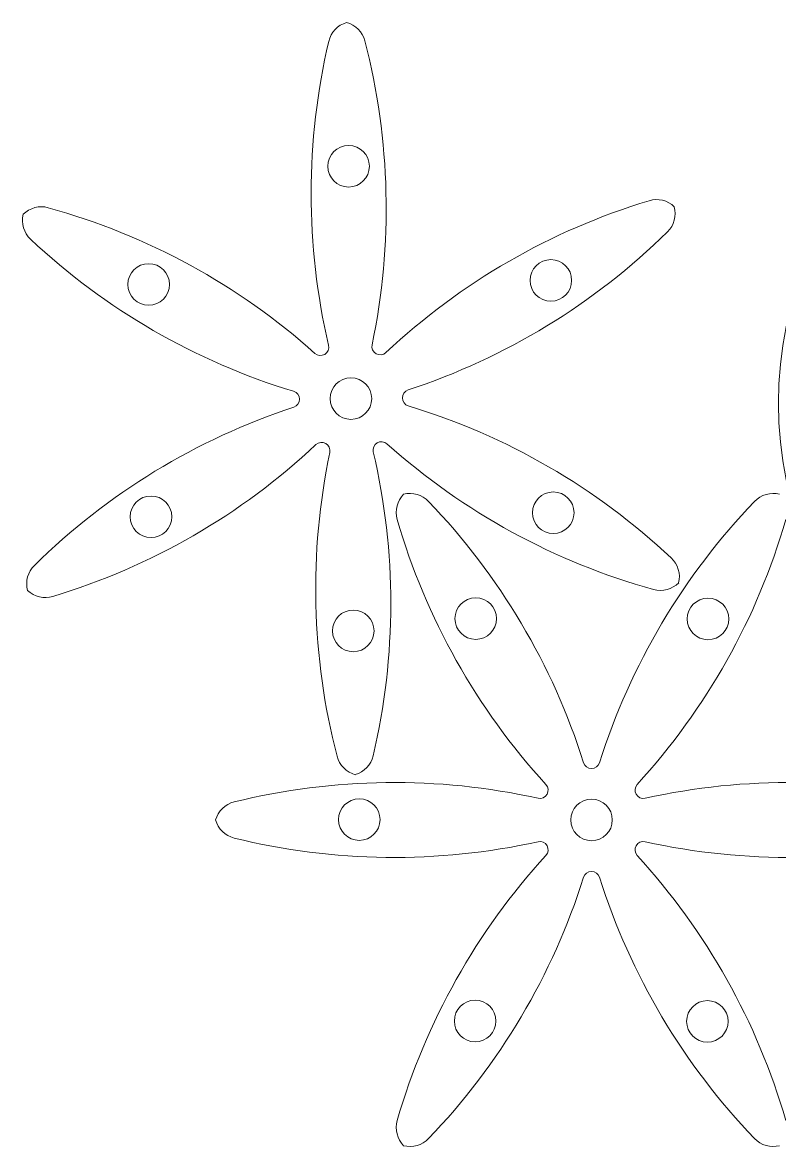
# Model space of a CAD drawing. Header units: inches. Extents: x 3 to 398, y -295 to -2.
# Drawn here: x 3.1 to 200.5, y -294.8 to -1.7 of the extents above; entities that cross this region are included whole.
import ezdxf

# ---------------------------------------------------------------- set-up
doc = ezdxf.new("R2010")
doc.units = ezdxf.units.IN
doc.header["$MEASUREMENT"] = 0

msp = doc.modelspace()

# ---------------------------------------------------------------- linework, layer by layer
at = {"color": 1, "lineweight": 5}
for centre, radius in [((299, -101), 98.77), ((88.13, -39.21), 5.42), ((140.89, -68.97), 5.42), ((35.98, -70.03), 5.42), ((88.74, -99.78), 5.42), ((36.59, -130.6), 5.42), ((141.51, -129.54), 5.42), ((121.29, -157.14), 5.42), ((181.87, -157.23), 5.42), ((89.35, -160.35), 5.42), ((90.92, -209.55), 5.42), ((151.5, -209.64), 5.42), ((121.13, -262.06), 5.42), ((181.71, -262.15), 5.42)]:
    msp.add_circle(centre, radius, dxfattribs=at)
for centre, radius, start, end in [((89.49, -8.18), 6.72, 106.3224, 166.8002), ((85.87, -8.22), 6.72, 14.5285, 75.0062), ((252.25, -46.35), 173.89, 166.8002, 193.1405), ((-75.96, -50.16), 173.89, 348.1882, 14.5285), ((8.01, -56.49), 6.72, 74.5285, 135.0062), ((216.76, -214.67), 173.89, 106.8002, 133.1405), ((168.45, -54.63), 6.72, 46.3224, 106.8002), ((166.6, -51.51), 6.72, 314.5285, 15.0062), ((9.79, -53.33), 6.72, 166.3224, 226.8002), ((-36.58, -217.61), 173.89, 48.1882, 74.5285), ((124.22, 68.53), 173.89, 226.8002, 253.1405), ((49.37, 67.66), 173.89, 288.1882, 314.5285), ((80.79, -86.38), 2.17, 228.1882, 13.1405), ((96.38, -86.2), 2.17, 168.1882, 313.1405), ((73.16, -99.96), 2.17, 288.1882, 73.1405), ((104.32, -99.6), 2.17, 108.1882, 253.1405), ((128.12, -267.23), 173.89, 108.1882, 134.5285), ((53.26, -268.1), 173.89, 46.8002, 73.1405), ((81.11, -113.37), 2.17, 348.1882, 133.1405), ((96.69, -113.18), 2.17, 48.1882, 193.1405), ((-39.28, 15.1), 173.89, 286.8002, 313.1405), ((253.44, -149.4), 173.89, 168.1882, 194.5285), ((-74.76, -153.21), 173.89, 346.8002, 13.1405), ((214.07, 18.04), 173.89, 228.1882, 254.5285), ((107.28, -129.42), 6.72, 135.6581, 196.1358), ((104.14, -131.24), 6.72, 43.8642, 104.3419), ((198.86, -131.24), 6.72, 75.6581, 136.1358), ((-16.39, -247.08), 173.89, 17.5239, 43.8642), ((319.39, -247.08), 173.89, 136.1358, 162.4761), ((267.86, -82.96), 173.89, 196.1358, 222.4761), ((35.14, -82.96), 173.89, 317.5239, 343.8642), ((10.89, -148.05), 6.72, 134.5285, 195.0062), ((167.69, -146.23), 6.72, 346.3224, 46.8002), ((169.47, -143.07), 6.72, 254.5285, 315.0062), ((9.04, -144.93), 6.72, 226.3224, 286.8002), ((91.62, -191.34), 6.72, 194.5285, 255.0062), ((87.99, -191.38), 6.72, 286.3224, 346.8002), ((151.5, -194.06), 2.17, 197.5239, 342.4761), ((99.97, -373.76), 173.89, 77.5239, 103.8642), ((138.01, -201.85), 2.17, 257.5239, 42.4761), ((164.99, -201.85), 2.17, 137.5239, 282.4761), ((203.03, -373.76), 173.89, 76.1358, 102.4761), ((59.91, -211.46), 6.72, 103.8642, 164.3419), ((59.91, -207.83), 6.72, 195.6581, 256.1358), ((99.97, -45.53), 173.89, 256.1358, 282.4761), ((138.01, -217.43), 2.17, 317.5239, 102.4761), ((164.99, -217.43), 2.17, 77.5239, 222.4761), ((203.03, -45.53), 173.89, 257.5239, 283.8642), ((267.86, -336.33), 173.89, 137.5239, 163.8642), ((35.14, -336.33), 173.89, 16.1358, 42.4761), ((-16.39, -172.21), 173.89, 316.1358, 342.4761), ((151.5, -225.23), 2.17, 17.5239, 162.4761), ((319.39, -172.21), 173.89, 197.5239, 223.8642), ((107.28, -289.87), 6.72, 163.8642, 224.3419), ((104.14, -288.05), 6.72, 255.6581, 316.1358), ((198.86, -288.05), 6.72, 223.8642, 284.3419)]:
    msp.add_arc(centre, radius, start, end, dxfattribs=at)

doc.saveas('drawing.dxf')
